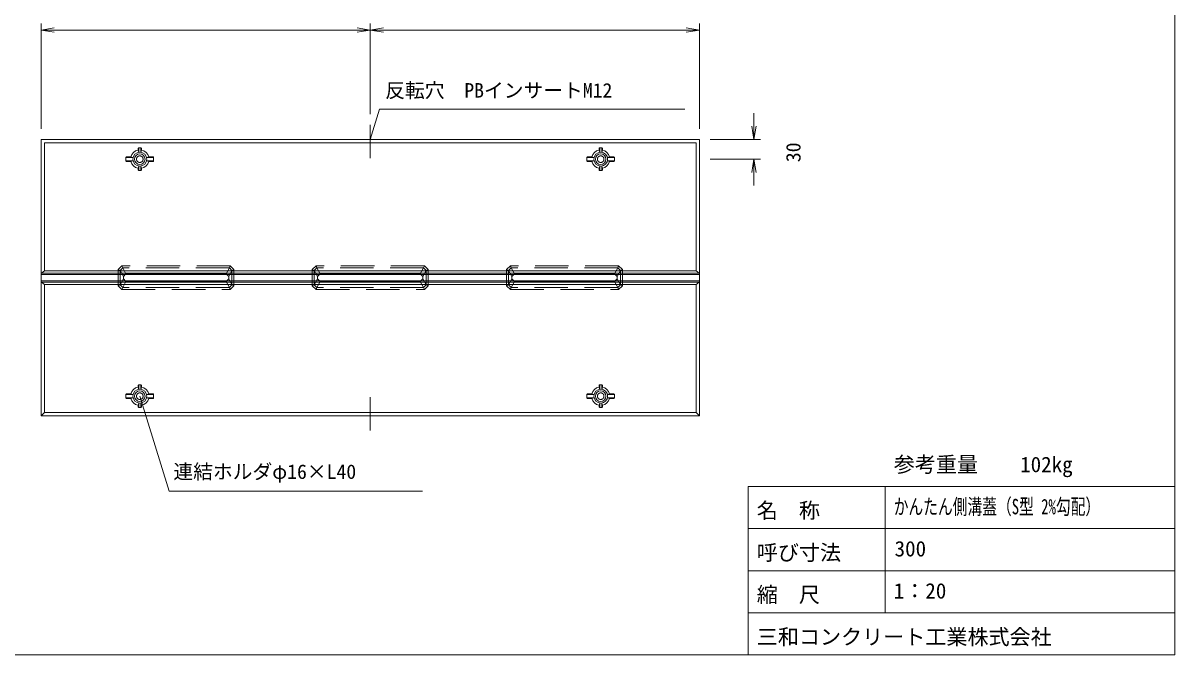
# Model space of a CAD drawing. Units: millimetres, scale not verified. Extents: x 1573 to 15247, y 1105 to 10775.
# Drawn here: x 6499 to 15247, y 1105 to 5904 of the extents above; entities that cross this region are included whole.
import ezdxf
from ezdxf.enums import TextEntityAlignment as Align

# ---------------------------------------------------------------- set-up
doc = ezdxf.new("R2010")
doc.units = ezdxf.units.MM
doc.header["$LTSCALE"] = 20
for name, pattern in [('USER1', [19, 12.7, -6.3]), ('USER2', [25.31, 12.7, -6.3, 0.01, -6.3]), ('USER3', [13, 10, -1, 1, -1])]:
    doc.linetypes.add(name, pattern=pattern)
for name, color, linetype, lineweight in [('0_2', 7, 'Continuous', 18), ('D-STR-DIM（寸法）', 7, 'Continuous', 18), ('D-STR-HTXT（旗揚げ）', 7, 'Continuous', 18), ('D-STR-STR1（構造物）', 7, 'Continuous', 18), ('D-STR（構造物外形線）', 1, 'USER1', 18), ('D-TTL(外枠）', 2, 'Continuous', 18)]:
    doc.layers.add(name, color=color, linetype=linetype, lineweight=lineweight)
doc.layers.add('D-STR-TXT（文字）', color=7, linetype='Continuous')
doc.layers.add('D-TTL-TXT（文字）', color=7, linetype='Continuous')
doc.styles.add('ＭＳ ゴシック', font='')
doc.styles.get('ＭＳ ゴシック').set_extended_font_data('MS Gothic')

msp = doc.modelspace()

# ---------------------------------------------------------------- linework, layer by layer
at = {"layer": '0_2'}
for p, q in [((6635.92, 5851.19), (6735.92, 5867.85)), ((9035.92, 5867.85), (9135.92, 5851.19)), ((9135.92, 5851.19), (9235.92, 5867.85)), ((11535.92, 5867.85), (11635.92, 5851.19)), ((6735.92, 5834.52), (6635.92, 5851.19)), ((6635.92, 5851.19), (6735.92, 5851.19)), ((9135.92, 5851.19), (9035.92, 5834.52)), ((9135.92, 5851.19), (9035.92, 5851.19)), ((9235.92, 5834.52), (9135.92, 5851.19)), ((9135.92, 5851.19), (9235.92, 5851.19)), ((11635.92, 5851.19), (11535.92, 5834.52)), ((11635.92, 5851.19), (11535.92, 5851.19)), ((12049.06, 5020.41), (12032.4, 5120.41)), ((12065.73, 5120.41), (12049.06, 5020.41)), ((12049.06, 5020.41), (12049.06, 5120.41)), ((12032.4, 4770.41), (12049.06, 4870.41)), ((12049.06, 4870.41), (12065.73, 4770.41)), ((12049.06, 4870.41), (12049.06, 4770.41))]:
    msp.add_line(p, q, dxfattribs=at)
at = {"layer": 'D-STR-DIM（寸法）'}
for p, q in [((6635.92, 5100.41), (6635.92, 5901.19)), ((9135.92, 5211.22), (9135.92, 5901.19)), ((9135.92, 5211.22), (9135.92, 5901.19)), ((11635.92, 5100.41), (11635.92, 5901.19)), ((9035.92, 5851.19), (6735.92, 5851.19)), ((11535.92, 5851.19), (9235.92, 5851.19)), ((12049.06, 5120.41), (12049.06, 5220.41)), ((11715.92, 5020.41), (12099.06, 5020.41)), ((11715.92, 4870.41), (12099.06, 4870.41)), ((12049.06, 4770.41), (12049.06, 4670.41))]:
    msp.add_line(p, q, dxfattribs=at)
at = {"layer": 'D-STR-HTXT（旗揚げ）'}
for p, q in [((9135.92, 5020.41), (9206.44, 5249.24)), ((9206.44, 5249.24), (11524.97, 5249.24)), ((7385.92, 3070.41), (7609.31, 2348.76)), ((7609.31, 2348.76), (9532.36, 2348.76))]:
    msp.add_line(p, q, dxfattribs=at)
at = {"layer": 'D-STR-STR1（構造物）', "linetype": 'USER2'}
for p, q in [((9135.92, 5131.22), (9135.92, 4815.87)), ((9135.92, 2809.59), (9135.92, 3124.94))]:
    msp.add_line(p, q, dxfattribs=at)
at = {"layer": 'D-STR-STR1（構造物）'}
for p, q in [((7373.42, 4939.28), (7373.42, 4950.91)), ((7378.42, 4922.37), (7373.42, 4939.28)), ((7377.92, 4955.41), (7393.92, 4955.41)), ((7378.42, 4955.41), (7378.42, 4922.37)), ((7393.42, 4955.41), (7393.42, 4922.37)), ((7398.42, 4939.28), (7393.42, 4922.37)), ((7398.42, 4950.91), (7398.42, 4939.28)), ((10873.42, 4950.91), (10873.42, 4939.28)), ((10873.42, 4939.28), (10878.42, 4922.37)), ((10893.92, 4955.41), (10877.92, 4955.41)), ((10878.42, 4955.41), (10878.42, 4922.37)), ((10893.42, 4955.41), (10893.42, 4922.37)), ((10893.42, 4922.37), (10898.42, 4939.28)), ((10898.42, 4939.28), (10898.42, 4950.91)), ((7280.92, 4857.41), (7280.92, 4883.41)), ((7334.93, 4882.91), (7280.92, 4882.91)), ((7334.93, 4857.91), (7280.92, 4857.91)), ((7285.42, 4887.91), (7318.14, 4887.91)), ((7318.14, 4852.91), (7285.42, 4852.91)), ((7334.93, 4882.91), (7318.14, 4887.91)), ((7318.14, 4852.91), (7334.93, 4857.91)), ((7378.42, 4818.45), (7373.42, 4801.53)), ((7378.42, 4818.45), (7378.42, 4785.41)), ((7393.42, 4818.45), (7398.42, 4801.53)), ((7393.42, 4818.45), (7393.42, 4785.41)), ((7453.7, 4887.91), (7436.91, 4882.91)), ((7490.92, 4882.91), (7436.91, 4882.91)), ((7453.7, 4852.91), (7436.91, 4857.91)), ((7490.92, 4857.91), (7436.91, 4857.91)), ((7486.42, 4887.91), (7453.7, 4887.91)), ((7486.42, 4852.91), (7453.7, 4852.91)), ((7490.92, 4857.41), (7490.92, 4883.41)), ((10780.92, 4857.41), (10780.92, 4883.41)), ((10780.92, 4882.91), (10834.93, 4882.91)), ((10780.92, 4857.91), (10834.93, 4857.91)), ((10785.42, 4887.91), (10818.14, 4887.91)), ((10785.42, 4852.91), (10818.14, 4852.91)), ((10818.14, 4887.91), (10834.93, 4882.91)), ((10818.14, 4852.91), (10834.93, 4857.91)), ((10878.42, 4818.45), (10873.42, 4801.53)), ((10878.42, 4818.45), (10878.42, 4785.41)), ((10893.42, 4818.45), (10898.42, 4801.53)), ((10893.42, 4818.45), (10893.42, 4785.41)), ((10936.91, 4882.91), (10953.7, 4887.91)), ((10936.91, 4882.91), (10990.92, 4882.91)), ((10936.91, 4857.91), (10990.92, 4857.91)), ((10953.7, 4852.91), (10936.91, 4857.91)), ((10986.42, 4887.91), (10953.7, 4887.91)), ((10953.7, 4852.91), (10986.42, 4852.91)), ((10990.92, 4857.41), (10990.92, 4883.41)), ((7373.42, 4789.91), (7373.42, 4801.53)), ((7393.92, 4785.41), (7377.92, 4785.41)), ((7398.42, 4801.53), (7398.42, 4789.91)), ((10873.42, 4801.53), (10873.42, 4789.91)), ((10877.92, 4785.41), (10893.92, 4785.41)), ((10898.42, 4789.91), (10898.42, 4801.53)), ((7373.42, 3150.91), (7373.42, 3139.28)), ((7393.92, 3155.41), (7377.92, 3155.41)), ((7378.42, 3122.37), (7378.42, 3155.41)), ((7393.42, 3122.37), (7393.42, 3155.41)), ((7398.42, 3139.28), (7398.42, 3150.91)), ((10873.42, 3139.28), (10873.42, 3150.91)), ((10877.92, 3155.41), (10893.92, 3155.41)), ((10878.42, 3122.37), (10878.42, 3155.41)), ((10893.42, 3122.37), (10893.42, 3155.41)), ((10898.42, 3150.91), (10898.42, 3139.28)), ((7280.92, 3083.41), (7280.92, 3057.41)), ((7334.93, 3082.91), (7280.92, 3082.91)), ((7318.14, 3087.91), (7285.42, 3087.91)), ((7318.14, 3087.91), (7334.93, 3082.91)), ((7378.42, 3122.37), (7373.42, 3139.28)), ((7393.42, 3122.37), (7398.42, 3139.28)), ((7453.7, 3087.91), (7436.91, 3082.91)), ((7490.92, 3082.91), (7436.91, 3082.91)), ((7486.42, 3087.91), (7453.7, 3087.91)), ((7490.92, 3083.41), (7490.92, 3057.41)), ((10780.92, 3083.41), (10780.92, 3057.41)), ((10780.92, 3082.91), (10834.93, 3082.91)), ((10785.42, 3087.91), (10818.14, 3087.91)), ((10818.14, 3087.91), (10834.93, 3082.91)), ((10878.42, 3122.37), (10873.42, 3139.28)), ((10893.42, 3122.37), (10898.42, 3139.28)), ((10953.7, 3087.91), (10936.91, 3082.91)), ((10936.91, 3082.91), (10990.92, 3082.91)), ((10953.7, 3087.91), (10986.42, 3087.91)), ((10990.92, 3083.41), (10990.92, 3057.41)), ((7334.93, 3057.91), (7280.92, 3057.91)), ((7285.42, 3052.91), (7318.14, 3052.91)), ((7334.93, 3057.91), (7318.14, 3052.91)), ((7378.42, 3018.45), (7373.42, 3001.53)), ((7373.42, 3001.53), (7373.42, 2989.91)), ((7377.92, 2985.41), (7393.92, 2985.41)), ((7378.42, 2985.41), (7378.42, 3018.45)), ((7398.42, 3001.53), (7393.42, 3018.45)), ((7393.42, 2985.41), (7393.42, 3018.45)), ((7398.42, 2989.91), (7398.42, 3001.53)), ((7490.92, 3057.91), (7436.91, 3057.91)), ((7453.7, 3052.91), (7436.91, 3057.91)), ((7486.42, 3052.91), (7453.7, 3052.91)), ((10780.92, 3057.91), (10834.93, 3057.91)), ((10785.42, 3052.91), (10818.14, 3052.91)), ((10818.14, 3052.91), (10834.93, 3057.91)), ((10873.42, 3001.53), (10878.42, 3018.45)), ((10873.42, 2989.91), (10873.42, 3001.53)), ((10893.92, 2985.41), (10877.92, 2985.41)), ((10878.42, 2985.41), (10878.42, 3018.45)), ((10893.42, 2985.41), (10893.42, 3018.45)), ((10893.42, 3018.45), (10898.42, 3001.53)), ((10898.42, 3001.53), (10898.42, 2989.91)), ((10936.91, 3057.91), (10953.7, 3052.91)), ((10936.91, 3057.91), (10990.92, 3057.91)), ((10986.42, 3052.91), (10953.7, 3052.91))]:
    msp.add_line(p, q, dxfattribs=at)
for centre, radius in [((7385.92, 4870.41), 52.5), ((7385.92, 4870.41), 40), ((10885.92, 4870.41), 52.5), ((10885.92, 4870.41), 40), ((7385.92, 3070.41), 52.5), ((7385.92, 3070.41), 40), ((10885.92, 3070.41), 52.5), ((10885.92, 3070.41), 40)]:
    msp.add_circle(centre, radius, dxfattribs=at)
at = {"layer": 'D-STR-STR1（構造物）', "linetype": 'USER3'}
for centre in [(7385.92, 4870.41), (10885.92, 4870.41), (7385.92, 3070.41), (10885.92, 3070.41)]:
    msp.add_circle(centre, 25, dxfattribs=at)
at = {"layer": 'D-STR-STR1（構造物）'}
for centre, radius, start, end in [((7385.92, 4870.41), 70, 100.28656, 165.52249), ((7377.92, 4950.91), 4.5, 90, 180), ((7393.92, 4950.91), 4.5, 359.99998, 89.99998), ((7385.92, 4870.41), 70, 14.47751, 79.71344), ((10885.92, 4870.41), 70, 100.28656, 165.52249), ((10877.92, 4950.91), 4.5, 90.00002, 180.00002), ((10893.92, 4950.91), 4.5, 0, 90), ((10885.92, 4870.41), 70, 14.47751, 79.71344), ((7285.42, 4883.41), 4.5, 90, 180), ((7285.42, 4857.41), 4.5, 180, 270), ((7385.92, 4870.41), 70, 194.47751, 259.71344), ((7385.92, 4870.41), 70, 280.28656, 345.52249), ((7486.42, 4883.41), 4.5, 0, 90), ((7486.42, 4857.41), 4.5, 270, 0), ((10785.42, 4883.41), 4.5, 90, 180), ((10785.42, 4857.41), 4.5, 180, 270), ((10885.92, 4870.41), 70, 194.47751, 259.71344), ((10885.92, 4870.41), 70, 280.28656, 345.52249), ((10986.42, 4883.41), 4.5, 0, 90), ((10986.42, 4857.41), 4.5, 270, 0), ((7377.92, 4789.91), 4.5, 180, 270), ((7393.92, 4789.91), 4.5, 270, 0), ((10877.92, 4789.91), 4.5, 180, 270), ((10893.92, 4789.91), 4.5, 270, 0), ((7377.92, 3150.91), 4.5, 90, 180), ((7393.92, 3150.91), 4.5, 0, 90), ((10877.92, 3150.91), 4.5, 90, 180), ((10893.92, 3150.91), 4.5, 0, 90), ((7285.42, 3083.41), 4.5, 90, 180), ((7385.92, 3070.41), 70, 100.28656, 165.52249), ((7385.92, 3070.41), 70, 14.47751, 79.71344), ((7486.42, 3083.41), 4.5, 0, 90), ((10785.42, 3083.41), 4.5, 90, 180), ((10885.92, 3070.41), 70, 100.28656, 165.52249), ((10885.92, 3070.41), 70, 14.47751, 79.71344), ((10986.42, 3083.41), 4.5, 0, 90), ((7285.42, 3057.41), 4.5, 180, 270), ((7385.92, 3070.41), 70, 194.47751, 259.71344), ((7377.92, 2989.91), 4.5, 180, 270), ((7393.92, 2989.91), 4.5, 270.00002, 0.00002), ((7385.92, 3070.41), 70, 280.28656, 345.52249), ((7486.42, 3057.41), 4.5, 270, 0), ((10785.42, 3057.41), 4.5, 180, 270), ((10885.92, 3070.41), 70, 194.47751, 259.71344), ((10877.92, 2989.91), 4.5, 179.99998, 269.99998), ((10893.92, 2989.91), 4.5, 270, 0), ((10885.92, 3070.41), 70, 280.28656, 345.52249), ((10986.42, 3057.41), 4.5, 270, 0)]:
    msp.add_arc(centre, radius, start, end, dxfattribs=at)
at = {"layer": 'D-STR（構造物外形線）', "linetype": 'Continuous'}
for p, q in [((11635.92, 5020.41), (6635.92, 5020.41)), ((6635.92, 2920.41), (6635.92, 5020.41)), ((6660.92, 4022.91), (6660.92, 4995.41)), ((11610.92, 4995.41), (6660.92, 4995.41)), ((9135.92, 5020.41), (9136.29, 5030.4)), ((9135.92, 5020.41), (9138.87, 5029.96)), ((9135.92, 5020.41), (9141.24, 5028.88)), ((11610.92, 4022.91), (11610.92, 4995.41)), ((11635.92, 2920.41), (11635.92, 5020.41)), ((6635.92, 3995.41), (6638.14, 4005.44)), ((11635.92, 3995.41), (6635.92, 3995.41)), ((11635.92, 3945.41), (6635.92, 3945.41)), ((6635.92, 3945.41), (6638.14, 3935.37)), ((6660.92, 4022.91), (6638.14, 4005.44)), ((11633.7, 4005.44), (6638.14, 4005.44)), ((11610.92, 4022.91), (6660.92, 4022.91)), ((7280.92, 4000.41), (7260.92, 3980.41)), ((7260.92, 3980.41), (7260.92, 3960.41)), ((7280.92, 3940.41), (7260.92, 3960.41)), ((8040.92, 4000.41), (7280.92, 4000.41)), ((8040.92, 3940.41), (7280.92, 3940.41)), ((8040.92, 4000.41), (8060.92, 3980.41)), ((8040.92, 3940.41), (8060.92, 3960.41)), ((8060.92, 3980.41), (8060.92, 3960.41)), ((8755.92, 4000.41), (8735.92, 3980.41)), ((8735.92, 3980.41), (8735.92, 3960.41)), ((8755.92, 3940.41), (8735.92, 3960.41)), ((9515.92, 4000.41), (8755.92, 4000.41)), ((9515.92, 3940.41), (8755.92, 3940.41)), ((9515.92, 4000.41), (9535.92, 3980.41)), ((9515.92, 3940.41), (9535.92, 3960.41)), ((9535.92, 3980.41), (9535.92, 3960.41)), ((10230.92, 4000.41), (10210.92, 3980.41)), ((10210.92, 3980.41), (10210.92, 3960.41)), ((10230.92, 3940.41), (10210.92, 3960.41)), ((10990.92, 4000.41), (10230.92, 4000.41)), ((10990.92, 3940.41), (10230.92, 3940.41)), ((10990.92, 4000.41), (11010.92, 3980.41)), ((10990.92, 3940.41), (11010.92, 3960.41)), ((11010.92, 3980.41), (11010.92, 3960.41)), ((11610.92, 4022.91), (11633.7, 4005.44)), ((11635.92, 3995.41), (11633.7, 4005.44)), ((11635.92, 3945.41), (11633.7, 3935.37)), ((11633.7, 3935.37), (6638.14, 3935.37)), ((6660.92, 3917.91), (6638.14, 3935.37)), ((6660.92, 2945.41), (6660.92, 3917.91)), ((11610.92, 3917.91), (6660.92, 3917.91)), ((11610.92, 3917.91), (11633.7, 3935.37)), ((11610.92, 3917.91), (11610.92, 2945.41)), ((6635.92, 2920.41), (6660.92, 2945.41)), ((11635.92, 2920.41), (6635.92, 2920.41)), ((11610.92, 2945.41), (6660.92, 2945.41)), ((11610.92, 2945.41), (11635.92, 2920.41))]:
    msp.add_line(p, q, dxfattribs=at)
at = {"layer": 'D-STR（構造物外形線）'}
for p, q in [((7249.71, 4060.41), (7220.92, 4031.62)), ((7220.92, 4031.62), (7220.92, 3909.19)), ((7235.92, 4025.41), (7220.92, 4031.62)), ((7255.92, 4045.41), (7235.92, 4025.41)), ((7235.92, 4025.41), (7235.92, 3915.41)), ((7235.92, 4025.41), (7260.92, 3980.41)), ((8072.14, 4060.41), (7249.71, 4060.41)), ((7255.92, 4045.41), (7249.71, 4060.41)), ((8065.92, 4045.41), (7255.92, 4045.41)), ((7255.92, 4045.41), (7280.92, 4000.41)), ((8065.92, 4045.41), (8040.92, 4000.41)), ((8085.92, 4025.41), (8060.92, 3980.41)), ((8065.92, 4045.41), (8072.14, 4060.41)), ((8065.92, 4045.41), (8085.92, 4025.41)), ((8100.92, 4031.62), (8072.14, 4060.41)), ((8085.92, 4025.41), (8100.92, 4031.62)), ((8085.92, 4025.41), (8085.92, 3915.41)), ((8100.92, 3909.19), (8100.92, 4031.62)), ((8724.71, 4060.41), (8695.92, 4031.62)), ((8695.92, 4031.62), (8695.92, 3909.19)), ((8710.92, 4025.41), (8695.92, 4031.62)), ((8730.92, 4045.41), (8710.92, 4025.41)), ((8710.92, 4025.41), (8710.92, 3915.41)), ((8710.92, 4025.41), (8735.92, 3980.41)), ((9547.14, 4060.41), (8724.71, 4060.41)), ((8730.92, 4045.41), (8724.71, 4060.41)), ((9540.92, 4045.41), (8730.92, 4045.41)), ((8730.92, 4045.41), (8755.92, 4000.41)), ((9540.92, 4045.41), (9515.92, 4000.41)), ((9560.92, 4025.41), (9535.92, 3980.41)), ((9540.92, 4045.41), (9547.14, 4060.41)), ((9540.92, 4045.41), (9560.92, 4025.41)), ((9575.92, 4031.62), (9547.14, 4060.41)), ((9560.92, 4025.41), (9575.92, 4031.62)), ((9560.92, 4025.41), (9560.92, 3915.41)), ((9575.92, 3909.19), (9575.92, 4031.62)), ((10199.71, 4060.41), (10170.92, 4031.62)), ((10170.92, 4031.62), (10170.92, 3909.19)), ((10185.92, 4025.41), (10170.92, 4031.62)), ((10205.92, 4045.41), (10185.92, 4025.41)), ((10185.92, 4025.41), (10185.92, 3915.41)), ((10185.92, 4025.41), (10210.92, 3980.41)), ((11022.14, 4060.41), (10199.71, 4060.41)), ((10205.92, 4045.41), (10199.71, 4060.41)), ((11015.92, 4045.41), (10205.92, 4045.41)), ((10205.92, 4045.41), (10230.92, 4000.41)), ((11015.92, 4045.41), (10990.92, 4000.41)), ((11035.92, 4025.41), (11010.92, 3980.41)), ((11015.92, 4045.41), (11022.14, 4060.41)), ((11015.92, 4045.41), (11035.92, 4025.41)), ((11050.92, 4031.62), (11022.14, 4060.41)), ((11035.92, 4025.41), (11050.92, 4031.62)), ((11035.92, 4025.41), (11035.92, 3915.41)), ((11050.92, 3909.19), (11050.92, 4031.62)), ((7235.92, 3915.41), (7260.92, 3960.41)), ((7255.92, 3895.41), (7280.92, 3940.41)), ((8065.92, 3895.41), (8040.92, 3940.41)), ((8085.92, 3915.41), (8060.92, 3960.41)), ((8710.92, 3915.41), (8735.92, 3960.41)), ((8730.92, 3895.41), (8755.92, 3940.41)), ((9540.92, 3895.41), (9515.92, 3940.41)), ((9560.92, 3915.41), (9535.92, 3960.41)), ((10185.92, 3915.41), (10210.92, 3960.41)), ((10205.92, 3895.41), (10230.92, 3940.41)), ((11015.92, 3895.41), (10990.92, 3940.41)), ((11035.92, 3915.41), (11010.92, 3960.41)), ((7235.92, 3915.41), (7220.92, 3909.19)), ((7220.92, 3909.19), (7249.71, 3880.41)), ((7235.92, 3915.41), (7255.92, 3895.41)), ((7249.71, 3880.41), (7255.92, 3895.41)), ((7249.71, 3880.41), (8072.14, 3880.41)), ((8065.92, 3895.41), (7255.92, 3895.41)), ((8085.92, 3915.41), (8065.92, 3895.41)), ((8072.14, 3880.41), (8065.92, 3895.41)), ((8072.14, 3880.41), (8100.92, 3909.19)), ((8085.92, 3915.41), (8100.92, 3909.19)), ((8710.92, 3915.41), (8695.92, 3909.19)), ((8695.92, 3909.19), (8724.71, 3880.41)), ((8710.92, 3915.41), (8730.92, 3895.41)), ((8724.71, 3880.41), (8730.92, 3895.41)), ((8724.71, 3880.41), (9547.14, 3880.41)), ((9540.92, 3895.41), (8730.92, 3895.41)), ((9560.92, 3915.41), (9540.92, 3895.41)), ((9547.14, 3880.41), (9540.92, 3895.41)), ((9547.14, 3880.41), (9575.92, 3909.19)), ((9560.92, 3915.41), (9575.92, 3909.19)), ((10185.92, 3915.41), (10170.92, 3909.19)), ((10170.92, 3909.19), (10199.71, 3880.41)), ((10185.92, 3915.41), (10205.92, 3895.41)), ((10199.71, 3880.41), (10205.92, 3895.41)), ((10199.71, 3880.41), (11022.14, 3880.41)), ((11015.92, 3895.41), (10205.92, 3895.41)), ((11035.92, 3915.41), (11015.92, 3895.41)), ((11022.14, 3880.41), (11015.92, 3895.41)), ((11022.14, 3880.41), (11050.92, 3909.19)), ((11035.92, 3915.41), (11050.92, 3909.19))]:
    msp.add_line(p, q, dxfattribs=at)
at = {"layer": 'D-TTL(外枠）'}
for p, q in [((15246.76, 10774.88), (15246.76, 1105.12)), ((12006.76, 2385.12), (12006.76, 1105.12)), ((12006.76, 2385.12), (15246.76, 2385.12)), ((13046.76, 2385.12), (13046.76, 1425.12)), ((12006.76, 2065.12), (15246.76, 2065.12)), ((12006.76, 1745.12), (15246.76, 1745.12)), ((12006.76, 1425.12), (15246.76, 1425.12)), ((1573.24, 1105.12), (15246.76, 1105.12))]:
    msp.add_line(p, q, dxfattribs=at)

# ---------------------------------------------------------------- texts
at = {"layer": 'D-STR-DIM（寸法）', "style": 'ＭＳ ゴシック'}
msp.add_text('30', height=110, rotation=90, dxfattribs=at).set_placement((12436.56, 4847.56), align=Align.BOTTOM_LEFT)
at = {"layer": 'D-STR-TXT（文字）', "style": 'ＭＳ ゴシック'}
for s, p in [('反転穴\u3000PBインサートM12', (9249.85, 5304.96)), ('連結ホルダφ16×L40', (7641.18, 2409.34))]:
    msp.add_text(s, height=110, dxfattribs=at).set_placement(p, align=Align.BOTTOM_LEFT)
at = {"layer": 'D-TTL-TXT（文字）', "style": 'ＭＳ ゴシック'}
for s, p in [('参考重量\u3000\u3000102kg', (13111.13, 2458.15)), ('名\u3000称', (12071.13, 2108.91)), ('呼び寸法', (12071.13, 1788.91)), ('300', (13117.66, 1818.15)), ('縮\u3000尺', (12071.13, 1468.91)), ('1：20', (13111.13, 1498.15)), ('三和コンクリート工業株式会社', (12071.13, 1148.91))]:
    msp.add_text(s, height=117.3, dxfattribs=at).set_placement(p, align=Align.BOTTOM_LEFT)
at = {"layer": 'D-TTL-TXT（文字）', "style": 'ＭＳ ゴシック', "width": 0.7}
msp.add_text('かんたん側溝蓋（S型 2%勾配）', height=117.3, dxfattribs=at).set_placement((13111.13, 2138.15), align=Align.BOTTOM_LEFT)

doc.saveas('drawing.dxf')
